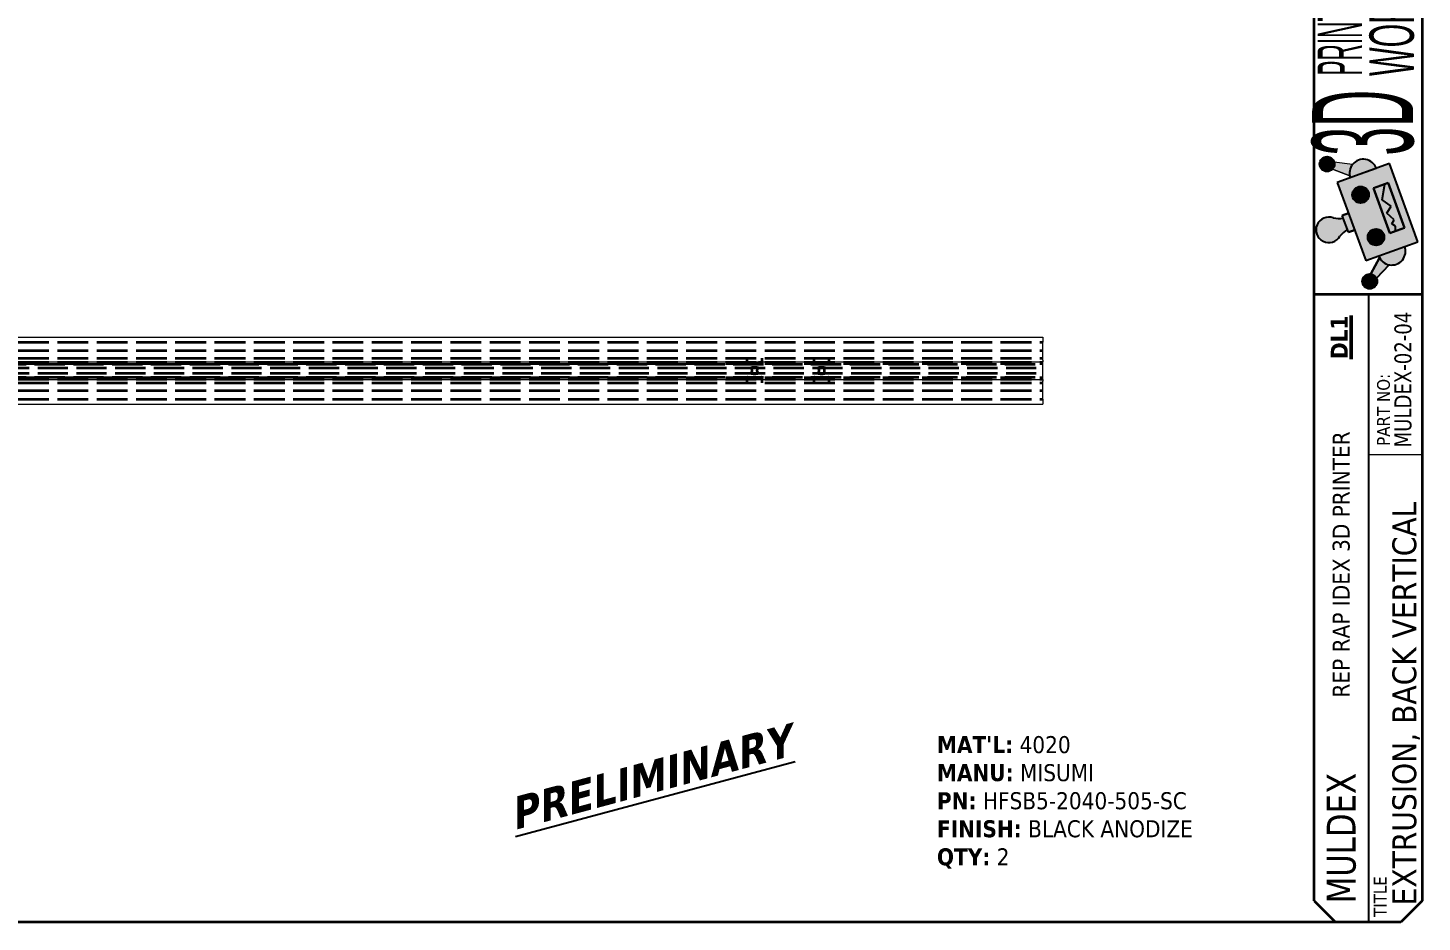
# Model space of a CAD drawing. Header units: inches. Extents: x 1 to 33.8, y 0.5 to 21.5.
# Drawn here: x 17.38 to 33.75, y 0.5 to 11 of the extents above; entities that cross this region are included whole.
import ezdxf

# ---------------------------------------------------------------- set-up
doc = ezdxf.new("R2010")
doc.units = ezdxf.units.IN
doc.header["$LTSCALE"] = 2
doc.header["$MEASUREMENT"] = 0
doc.linetypes.add('DASHED', pattern=[0.2067, 0.1654, -0.0413])
doc.layers.get('0').update_dxf_attribs({"lineweight": 25})
doc.layers.add('Hatch (ANSI)', color=9, linetype='Continuous', lineweight=18, true_color=0x808080)
doc.layers.add('Hidden (ANSI)', color=9, linetype='DASHED', lineweight=35, true_color=0x808080)
for name, color, linetype, lineweight in [('Symbol (ANSI)', 7, 'Continuous', 25), ('TITLE', 7, 'Continuous', 35), ('Title (ANSI)', 7, 'Continuous', 50), ('Title Text', 7, 'Continuous', 35), ('TITLE THIN', 7, 'Continuous', 25), ('Visible (ANSI)', 7, 'Continuous', 18)]:
    doc.layers.add(name, color=color, linetype=linetype, lineweight=lineweight)
doc.styles.add('Note Text (ANSI)', font='tahoma.ttf')
doc.styles.add('Text Style133', font='tahoma.ttf', dxfattribs={"width": 0.8999999761581421})
doc.styles.add('Text Style260', font='tahomabd.ttf', dxfattribs={"width": 0.8999999761581421})
doc.styles.add('Text Style71', font='tahoma.ttf')

# ---------------------------------------------------------------- blocks, each defined once
blk = doc.blocks.new('Borders B-Size')
at = {"layer": 'TITLE'}
for p, q in [((16.875, 10.625), (16.875, 0.3750000000000016)), ((16.875, 0.3750000000000021), (16.75, 0.2500000000000021)), ((16.75, 0.2500000000000021), (0.6249999999999993, 0.25))]:
    blk.add_line(p, q, dxfattribs=at)
blk = doc.blocks.new('Title Blocks 3DPW')
at = {"layer": 'Hatch (ANSI)', "true_color": 0xff0000}
h = blk.add_hatch(color=1, dxfattribs=at)
edge = h.paths.add_edge_path()
edge.add_arc((16.07116928812325, 4.736826005864963), 0.04390881593084733, 0, 360)
h = blk.add_hatch(color=1, dxfattribs=at)
edge = h.paths.add_edge_path()
edge.add_arc((16.2844687974179, 4.684091238952684), 0.08131262209382979, 19.99999999999659, 199.9999999999966)
edge.add_line((16.20805992645957, 4.656280684289962), (16.36087766837623, 4.711901793615398))
h = blk.add_hatch(color=1, dxfattribs=at)
edge = h.paths.add_edge_path()
edge.add_line((16.22135728745229, 4.735361891587832), (16.11374911073551, 4.747547144924953))
edge.add_arc((16.07116928812307, 4.73682600586502), 0.04390881593084733, -41.906600689566915, 14.132685650908513, ccw=False)
edge.add_line((16.10384774837997, 4.707498504237924), (16.20473686449058, 4.668136259057792))
edge.add_arc((16.2864696801587, 4.683596553872048), 0.0831821728063324, 141.5147691876351, 190.7113157737133, ccw=False)
for points in [[(16.60414987263619, 4.281259107896962), (16.43728653933456, 4.739712348278118), (16.13165105550127, 4.628470129627253), (16.2985143888029, 4.170016889246096)], [(16.42933941475884, 4.626251950689844), (16.34494828422678, 4.595536091140098), (16.44087099645197, 4.331990605288536), (16.52526212698404, 4.362706464838282)], [(16.19710147912807, 4.448646568618896), (16.16048932592362, 4.435320834640084), (16.19645181197166, 4.336514716275634), (16.23306396517611, 4.349840450254447)]]:
    blk.add_hatch(color=1, dxfattribs=at).paths.add_polyline_path(points)
h = blk.add_hatch(color=1, dxfattribs=at)
edge = h.paths.add_edge_path()
edge.add_arc((16.26831753599648, 4.556806110339328), 0.04878757325629731, 0, 360)
h = blk.add_hatch(color=1, dxfattribs=at)
edge = h.paths.add_edge_path()
edge.add_arc((16.14267535484472, 4.582090893914222), 0.1642514966295953, 257.6776180235324, 278.246366780819)
edge.add_line((16.16623392504392, 4.419537678273216), (16.19070721285135, 4.352297872642501))
edge.add_arc((16.27714749399113, 4.212631728063624), 0.1642514966295384, 121.7536332191748, 142.3223819764626)
edge.add_arc((16.08199969745246, 4.350805249759896), 0.07531078964894344, 70.10958165685128, 329.89041834315066, ccw=False)
h = blk.add_hatch(color=1, dxfattribs=at)
edge = h.paths.add_edge_path()
edge.add_arc((16.3589207418192, 4.307875848211184), 0.04878757325620475, 0, 360)
h = blk.add_hatch(color=1, dxfattribs=at)
edge = h.paths.add_edge_path()
edge.add_line((16.37999826317219, 4.186609523678034), (16.32801427989571, 4.09160602070098))
edge.add_arc((16.32183248167527, 4.048134541692332), 0.04390881593071746, 25.86731434900082, 81.9066006896428, ccw=False)
edge.add_line((16.36134193352588, 4.067291455089372), (16.43594204946795, 4.145795103390782))
edge.add_arc((16.45133213071954, 4.225637998571526), 0.08131262209382832, 208.6841299600188, 259.0897850786396, ccw=False)
h = blk.add_hatch(color=1, dxfattribs=at)
edge = h.paths.add_edge_path()
edge.add_arc((16.45133213071954, 4.225637998571525), 0.08131262209382834, 199.9999999999991, 379.9999999999991)
edge.add_line((16.52774100167785, 4.253448553234241), (16.37492325976121, 4.197827443908809))
h = blk.add_hatch(color=1, dxfattribs=at)
edge = h.paths.add_edge_path()
edge.add_arc((16.32183248167529, 4.048134541692375), 0.04390881593071747, 0, 360)
at = {"layer": 'TITLE'}
for p, q in [((15.99556226283551, 3.974009218613861), (15.99556226283552, 5.969860484856918)), ((15.99556226283551, 3.974009218613861), (16.62960035672963, 3.974009218613861)), ((15.99556226283553, 0.411509218613861), (15.99556226283551, 3.974009218613861)), ((15.99556226283553, 0.411509218613861), (16.12056226283552, 0.2865092186138612)), ((16.50460035672962, 0.2865092186138613), (16.12056226283552, 0.2865092186138612))]:
    blk.add_line(p, q, dxfattribs=at)
at = {"layer": 'Title (ANSI)', "lineweight": 18}
for p, q in [((16.20473686449058, 4.668136259057793), (16.10384774837997, 4.707498504237924)), ((16.22135728745229, 4.735361891587832), (16.11374911073551, 4.747547144924953)), ((16.20805992645957, 4.656280684289962), (16.36087766837622, 4.711901793615397)), ((16.23306396517611, 4.349840450254447), (16.19710147912807, 4.448646568618896)), ((16.19070721285135, 4.352297872642501), (16.16623392504392, 4.419537678273216)), ((16.37492325976121, 4.197827443908809), (16.52774100167785, 4.253448553234241)), ((16.31075124784156, 3.03199799928181), (16.62325124784156, 3.03199799928181))]:
    blk.add_line(p, q, dxfattribs=at)
at = {"layer": 'Title (ANSI)', "lineweight": 25}
for p, q in [((16.43728653933456, 4.739712348278118), (16.13165105550127, 4.628470129627253)), ((16.60414987263619, 4.281259107896962), (16.43728653933456, 4.739712348278118)), ((16.13165105550127, 4.628470129627253), (16.2985143888029, 4.170016889246096)), ((16.42933941475884, 4.626251950689844), (16.34494828422678, 4.595536091140098)), ((16.34494828422678, 4.595536091140098), (16.44087099645197, 4.331990605288536)), ((16.3948222063512, 4.527270644381609), (16.41042218640646, 4.619366642654762)), ((16.52526212698404, 4.362706464838282), (16.42933941475884, 4.626251950689844)), ((16.44707637540014, 4.490034838923044), (16.3948222063512, 4.527270644381609)), ((16.16048932592362, 4.435320834640084), (16.19710147912807, 4.448646568618896)), ((16.19645181197166, 4.336514716275634), (16.16048932592362, 4.435320834640084)), ((16.42330730515153, 4.449008478636783), (16.44707637540014, 4.490034838923044)), ((16.46567732066313, 4.409784611294619), (16.42330730515153, 4.449008478636783)), ((16.23306396517611, 4.349840450254447), (16.19645181197166, 4.336514716275634)), ((16.44087099645197, 4.331990605288536), (16.52526212698404, 4.362706464838282)), ((16.45170227678944, 4.385663129933261), (16.46567732066313, 4.409784611294619)), ((16.47377584616669, 4.372874566251167), (16.45170227678944, 4.385663129933261)), ((16.47287132171667, 4.343637771171725), (16.47377584616669, 4.372874566251167)), ((16.2985143888029, 4.170016889246096), (16.60414987263619, 4.281259107896962)), ((16.32801427989571, 4.09160602070098), (16.37999826317219, 4.186609523678034)), ((16.43594204946795, 4.145795103390782), (16.36134193352588, 4.067291455089372))]:
    blk.add_line(p, q, dxfattribs=at)
for centre, radius in [((16.07116928812325, 4.736826005864963), 0.04390881593084733), ((16.26831753599648, 4.556806110339328), 0.04878757325629731), ((16.3589207418192, 4.307875848211184), 0.04878757325620475), ((16.32183248167529, 4.048134541692375), 0.04390881593071747)]:
    blk.add_circle(centre, radius, dxfattribs=at)
for centre, radius, start, end in [((16.2844687974179, 4.684091238952684), 0.08131262209382978, 19.99999999999659, 200.0000000000028), ((16.08199969745246, 4.350805249759896), 0.07531078964894343, 70.10958165685129, 329.8904183431527), ((16.14267535484472, 4.582090893914222), 0.1642514966295952, 257.6776180235324, 278.246366780819), ((16.14267535484472, 4.582090893914096), 0.1642514966294677, 257.6776180235247, 278.2463667808274), ((16.27714749399113, 4.212631728063624), 0.1642514966295383, 121.7536332191738, 142.3223819764622), ((16.27714749399113, 4.212631728063633), 0.1642514966295541, 121.7536332191729, 142.3223819764631), ((16.45133213071954, 4.225637998571525), 0.08131262209382832, 199.9999999999987, 20.00000000000097)]:
    blk.add_arc(centre, radius, start, end, dxfattribs=at)
at = {"layer": 'Title (ANSI)', "lineweight": 18}
for centre, radius, start, end in [((16.07116928812307, 4.73682600586502), 0.04390881593084733, 318.0933993104331, 14.13268565090847), ((16.2864696801587, 4.683596553872048), 0.08318217280633239, 141.5147691876351, 190.7113157737133), ((16.45133213071954, 4.225637998571526), 0.08131262209382832, 208.6841299600179, 259.0897850786396), ((16.32183248167527, 4.048134541692332), 0.04390881593071747, 25.86731434900082, 81.9066006896464)]:
    blk.add_arc(centre, radius, start, end, dxfattribs=at)
at = {"layer": 'TITLE THIN'}
blk.add_line((16.3160416370931, 0.2865092186138611), (16.3160416370931, 3.974009218613861), dxfattribs=at)
at = {"layer": 'Visible (ANSI)', "lineweight": 18}
for p, q in [((16.10384774837997, 4.707498504237924), (16.20473686449058, 4.668136259057793)), ((16.22135728745229, 4.735361891587832), (16.11374911073551, 4.747547144924953)), ((16.13165105550127, 4.628470129627253), (16.2985143888029, 4.170016889246096)), ((16.16048932592362, 4.435320834640084), (16.19645181197166, 4.336514716275635))]:
    blk.add_line(p, q, dxfattribs=at)
at = {"layer": 'Visible (ANSI)', "lineweight": 25}
for p, q in [((16.43728653933456, 4.739712348278118), (16.13165105550127, 4.628470129627253)), ((16.60414987263619, 4.281259107896962), (16.43728653933456, 4.739712348278118)), ((16.34494828422678, 4.595536091140099), (16.42933941475884, 4.626251950689844)), ((16.44087099645198, 4.331990605288532), (16.34494828422678, 4.595536091140098)), ((16.3948222063512, 4.527270644381609), (16.41042218640646, 4.619366642654762)), ((16.42933941475884, 4.626251950689844), (16.52526212698404, 4.362706464838279)), ((16.44707637540014, 4.490034838923038), (16.39482220635121, 4.5272706443816)), ((16.19710147912807, 4.448646568618896), (16.16048932592362, 4.435320834640085)), ((16.42330730515153, 4.44900847863678), (16.44707637540014, 4.490034838923044)), ((16.46567732066313, 4.40978461129462), (16.42330730515154, 4.449008478636783)), ((16.19645181197166, 4.336514716275634), (16.23306396517611, 4.349840450254447)), ((16.52526212698404, 4.362706464838282), (16.44087099645197, 4.331990605288536)), ((16.45170227678944, 4.385663129933261), (16.46567732066313, 4.409784611294619)), ((16.4737758461667, 4.372874566251168), (16.45170227678944, 4.385663129933261)), ((16.47287132171667, 4.343637771171725), (16.47377584616669, 4.372874566251167)), ((16.14086534837718, 4.304889018287876), (16.14714861699705, 4.313025184649836)), ((16.2985143888029, 4.170016889246096), (16.60414987263619, 4.281259107896963)), ((16.37999826317219, 4.186609523678034), (16.32801427989571, 4.09160602070098)), ((16.36134193352588, 4.067291455089372), (16.43594204946795, 4.145795103390782))]:
    blk.add_line(p, q, dxfattribs=at)
for centre, radius in [((16.07116928812325, 4.736826005864963), 0.04390881593084733), ((16.26831753599648, 4.556806110339328), 0.04878757325629731), ((16.3589207418192, 4.307875848211184), 0.04878757325620475)]:
    blk.add_circle(centre, radius, dxfattribs=at)
at = {"layer": 'Visible (ANSI)', "lineweight": 18}
blk.add_circle((16.32183248167529, 4.048134541692375), 0.04390881593071747, dxfattribs=at)
at = {"layer": 'Visible (ANSI)', "lineweight": 25}
for centre, radius, start, end in [((16.28446879741791, 4.684091238952687), 0.08131262209383144, 19.9999999999975, 200.0000000000023), ((16.14267535484473, 4.582090893914163), 0.1642514966295343, 257.6776180235248, 278.2463667808191), ((16.27714749399113, 4.212631728063624), 0.1642514966295383, 121.7536332191738, 142.3223819764622), ((16.45133213071953, 4.225637998571525), 0.08131262209383101, 199.9999999999993, 19.99999999999937)]:
    blk.add_arc(centre, radius, start, end, dxfattribs=at)
at = {"layer": 'TITLE', "color": 7, "style": 'Text Style133', "width": 0.9}
blk.add_attdef('PART_NUMBER_001', (16.56688816874242, 3.073301468613359), '', height=0.1000000031914298, rotation=90, dxfattribs=at)
at = {"layer": 'TITLE', "color": 7, "style": 'Text Style71'}
blk.add_attdef('DESCRIPTION_001', (16.59502083967158, 0.3842650116181854), '', height=0.1399999997747226, rotation=89.99999999998299, dxfattribs=at)
at = {"layer": 'Title (ANSI)', "color": 156, "true_color": 0x07467a, "attachment_point": 1, "rotation": 90, "style": 'Note Text (ANSI)'}
for s, insert, char_height, width in [('\\fRavie|b0|i0;\\W0.51;\\H0.2610;WORLD', (16.32032026060453, 5.254130256618255), 0.2610000099722795, 2.760656313410054), ('\\fRavie|b0|i0;\\W0.38;\\H0.2610;PRINTING', (16.0163752699986, 5.256615040569998), 0.2610000099722795, 3.840913131700948), ('\\fRavie|b0|i0;\\W0.38;\\H0.5930;3D', (15.98375841229462, 4.787085645049777), 0.5929999933468075, 3.143674205359468)]:
    blk.add_mtext(s, dxfattribs=dict(at, insert=insert, char_height=char_height, width=width))
at = {"layer": 'Title (ANSI)', "char_height": 0.1000000031914298, "attachment_point": 1, "rotation": 90, "style": 'Note Text (ANSI)'}
for s, insert, width in [('\\fTahoma|b1|i0;\\H0.1000;\\LDL1', (16.09309585631992, 3.592187685372271), 0.7968435050454302), ('\\fTahoma|b0|i0;REP RAP IDEX 3D PRINTER', (16.10412690583796, 1.604858427684905), 2.56079622134258)]:
    blk.add_mtext(s, dxfattribs=dict(at, insert=insert, width=width))
at = {"layer": 'Title (ANSI)', "color": 7, "insert": (16.3460416370931, 0.3165092186138636), "char_height": 0.07500000239357234, "width": 0.7971682617928834, "attachment_point": 1, "rotation": 89.999999999983, "style": 'Note Text (ANSI)'}
blk.add_mtext('\\fTahoma|b0|i0;\\H0.0750;TITLE', dxfattribs=at)
at = {"layer": 'Title (ANSI)', "color": 7, "style": 'Text Style260', "width": 0.9}
blk.add_attdef('CUSTOMER_001', (16.23920807644805, 0.3972007583186815), '', height=0.1700000030787911, rotation=90, dxfattribs=at)
at = {"layer": 'Title Text', "insert": (16.36508623740057, 3.082428399671727), "char_height": 0.07500000239357234, "width": 0.853599556633775, "attachment_point": 1, "rotation": 90, "style": 'Note Text (ANSI)'}
blk.add_mtext('\\fTahoma|b0|i0;\\H0.0750;PART NO:', dxfattribs=at)

msp = doc.modelspace()

# ---------------------------------------------------------------- linework, layer by layer
at = {"layer": 'Hidden (ANSI)', "ltscale": 1.09303617477417}
for p, q in [((9.413445979219162, 7.310922741013735), (29.29533574299869, 7.310922741013735)), ((9.413445979219162, 7.212300693769611), (29.29533574299869, 7.212300693769611)), ((9.413445979219162, 7.120174709517706), (29.29533574299869, 7.120174709517706)), ((9.413445979219162, 7.076080730358212), (29.29533574299869, 7.076080730358212)), ((9.413445979219162, 7.05877707172246), (29.29533574299869, 7.05877707172246)), ((9.413445979219162, 6.89377707172246), (29.29533574299869, 6.89377707172246)), ((9.413445979219162, 6.876473413086671), (29.29533574299869, 6.876473413086671)), ((9.413445979219162, 6.832379433927158), (29.29533574299869, 6.832379433927158)), ((9.413445979219162, 6.740253449675122), (29.29533574299869, 6.740253449675122)), ((9.413445979219162, 6.641631402431058), (29.29533574299869, 6.641631402431058))]:
    msp.add_line(p, q, dxfattribs=at)
at = {"layer": 'Hidden (ANSI)', "ltscale": 1.075914978981018}
for p, q in [((10.61443932371735, 7.052463430235153), (29.29533574299869, 7.052463430235153)), ((10.61443932371735, 6.900090713209749), (29.29533574299869, 6.900090713209749))]:
    msp.add_line(p, q, dxfattribs=at)
at = {"layer": 'Hidden (ANSI)', "ltscale": 0.05837193503975868}
for p, q in [((25.82092629356827, 7.058777071722695), (25.82092629356827, 7.120174709517969)), ((25.99809164789898, 7.058777071722695), (25.99809164789898, 7.120174709517969)), ((26.60832786837143, 7.058777071722695), (26.60832786837143, 7.120174709517969)), ((26.78549322270213, 7.058777071722695), (26.78549322270213, 7.120174709517969)), ((25.82092629356827, 6.832379433927418), (25.82092629356827, 6.893777071722694)), ((25.99809164789898, 6.832379433927418), (25.99809164789898, 6.893777071722694)), ((26.60832786837143, 6.832379433927418), (26.60832786837143, 6.893777071722694)), ((26.78549322270213, 6.832379433927418), (26.78549322270213, 6.893777071722694))]:
    msp.add_line(p, q, dxfattribs=at)
at = {"layer": 'Hidden (ANSI)', "ltscale": 1.072908163070679}
for p, q in [((10.66664635542879, 7.007929698415559), (29.29533574299869, 7.007929698415559)), ((10.66664635542879, 6.944624445029316), (29.29533574299869, 6.944624445029316))]:
    msp.add_line(p, q, dxfattribs=at)
at = {"layer": 'Hidden (ANSI)', "ltscale": 0.05744509026408195}
for centre, radius, start, end in [((25.90950897073363, 7.150663166598322), 0.08858267716538744, 250.8041825902795, 289.1958174097205), ((26.69691054553678, 7.150663166598317), 0.08858267716538744, 250.804182590272, 289.195817409728), ((25.90950897073363, 6.801890976847073), 0.08858267716535433, 70.80418259026786, 109.1958174097321), ((26.69691054553678, 6.801890976847078), 0.08858267716535433, 70.80418259026042, 109.1958174097396)]:
    msp.add_arc(centre, radius, start, end, dxfattribs=at)
at = {"layer": 'Hidden (ANSI)', "ltscale": 0.0314885750412941}
for points, knots in [([(25.82092629356827, 7.058777071722695), (25.82092629356827, 7.058777071722632), (25.821466409673, 7.058197980186265), (25.82352203502785, 7.055984453454029), (25.82496474320857, 7.054428673617011), (25.82677444397929, 7.052463430235386)], [0.3597584368583912, 0.3597584368583912, 0.3597584368606468, 0.3597584368606468, 0.4024223725365897, 0.4024223725365897, 0.4420487791017228, 0.4420487791017228, 0.4420487791017228, 0.4420487791017228]), ([(25.99224349748797, 7.052463430235386), (25.99405319825869, 7.054428673617013), (25.99549590643941, 7.055984453454031), (25.99755153179425, 7.058197980186266), (25.99809164789898, 7.058777071722632), (25.99809164789898, 7.058777071722695)], [0.9969849683182579, 0.9969849683182579, 0.9969849683182579, 0.9969849683182579, 1.036611374883397, 1.036611374883397, 1.079275310559338, 1.079275310559338, 1.079275310561596, 1.079275310561596]), ([(26.60832786837143, 7.058777071722695), (26.60832786837143, 7.058777071722632), (26.60886798447616, 7.058197980186266), (26.610923609831, 7.055984453454029), (26.61236631801172, 7.054428673617011), (26.61417601878244, 7.052463430235386)], [0.3597584368584019, 0.3597584368584019, 0.3597584368606645, 0.3597584368606645, 0.4024223725365999, 0.4024223725365999, 0.4420487791017345, 0.4420487791017345, 0.4420487791017345, 0.4420487791017345]), ([(26.77964507229112, 7.052463430235386), (26.78145477306184, 7.054428673617011), (26.78289748124256, 7.055984453454029), (26.7849531065974, 7.058197980186265), (26.78549322270213, 7.058777071722632), (26.78549322270213, 7.058777071722695)], [0.9969849683182511, 0.9969849683182511, 0.9969849683182511, 0.9969849683182511, 1.036611374883388, 1.036611374883388, 1.079275310559323, 1.079275310559323, 1.079275310561586, 1.079275310561586]), ([(25.82677444397929, 6.900090713209984), (25.82496474320856, 6.898125469828358), (25.82352203502785, 6.896569689991339), (25.821466409673, 6.894356163259112), (25.82092629356827, 6.893777071722755), (25.82092629356827, 6.893777071722694)], [0.9969849683183014, 0.9969849683183014, 0.9969849683183014, 0.9969849683183014, 1.036611374883501, 1.036611374883501, 1.079275310559367, 1.079275310559367, 1.079275310561622, 1.079275310561622]), ([(25.99809164789898, 6.893777071722694), (25.99809164789898, 6.893777071722755), (25.99755153179425, 6.894356163259112), (25.99549590643941, 6.896569689991339), (25.9940531982587, 6.898125469828358), (25.99224349748797, 6.900090713209984)], [0.3597584368583541, 0.3597584368583541, 0.3597584368606101, 0.3597584368606101, 0.4024223725364743, 0.4024223725364743, 0.4420487791016784, 0.4420487791016784, 0.4420487791016784, 0.4420487791016784]), ([(26.61417601878244, 6.900090713209984), (26.61236631801171, 6.898125469828358), (26.610923609831, 6.896569689991339), (26.60886798447616, 6.894356163259112), (26.60832786837143, 6.893777071722755), (26.60832786837143, 6.893777071722694)], [0.9969849683182923, 0.9969849683182923, 0.9969849683182923, 0.9969849683182923, 1.036611374883493, 1.036611374883493, 1.079275310559351, 1.079275310559351, 1.079275310561612, 1.079275310561612]), ([(26.78549322270213, 6.893777071722694), (26.78549322270213, 6.893777071722753), (26.7849531065974, 6.894356163259112), (26.78289748124256, 6.896569689991339), (26.78145477306185, 6.898125469828358), (26.77964507229112, 6.900090713209984)], [0.3597584368583646, 0.3597584368583646, 0.3597584368606269, 0.3597584368606269, 0.4024223725364841, 0.4024223725364841, 0.4420487791016882, 0.4420487791016882, 0.4420487791016882, 0.4420487791016882])]:
    msp.add_open_spline(points, degree=3, knots=knots, dxfattribs=at)
at = {"layer": 'Hidden (ANSI)', "ltscale": 0.08442084491252899}
for points, knots in [([(25.82677444397929, 7.052463430235386), (25.82692101548234, 7.054028534829542), (25.82711821021013, 7.055570926818441), (25.82801260090466, 7.060864947932014), (25.82903291048722, 7.064285093631608), (25.83159680093722, 7.069423665940266), (25.83347608112331, 7.071724094825644), (25.83891220683342, 7.075661883503217), (25.84423467324423, 7.076407158057698), (25.85750904192007, 7.075110198347886), (25.86708761326148, 7.071688382176021), (25.87832669653187, 7.067725353068314), (25.87935204863977, 7.067364649959838), (25.88038318965362, 7.067005653066858)], [0.6425467855481413, 0.6425467855481413, 0.6425467855481413, 0.6425467855481413, 0.6543013477794264, 0.6543013477794264, 0.6844451723381223, 0.6844451723381223, 0.712844681607465, 0.712844681607465, 0.7658595063678484, 0.7658595063678484, 0.8510478955994691, 0.8510478955994691, 0.859541445649743, 0.859541445649743, 0.859541445649743, 0.859541445649743]), ([(25.93863475181363, 7.067005653066858), (25.93966589282748, 7.067364649959835), (25.94069124493539, 7.06772535306831), (25.95193032820577, 7.071688382176015), (25.96150889954718, 7.075110198347884), (25.97478326822301, 7.076407158057698), (25.98010573463382, 7.075661883503217), (25.98554186034393, 7.071724094825644), (25.98742114053003, 7.069423665940264), (25.98998503098003, 7.064285093631608), (25.9910053405626, 7.060864947932017), (25.99189973125713, 7.055570926818441), (25.99209692598491, 7.054028534829544), (25.99224349748797, 7.052463430235386)], [1.012931124012479, 1.012931124012479, 1.012931124012479, 1.012931124012479, 1.021424674062714, 1.021424674062714, 1.106613063294338, 1.106613063294338, 1.159627888054725, 1.159627888054725, 1.188027397324071, 1.188027397324071, 1.218171221882768, 1.218171221882768, 1.229925784114057, 1.229925784114057, 1.229925784114057, 1.229925784114057]), ([(26.61417601878244, 7.052463430235386), (26.61432259028549, 7.054028534829544), (26.61451978501328, 7.055570926818441), (26.61541417570781, 7.060864947932017), (26.61643448529039, 7.064285093631606), (26.61899837574039, 7.069423665940263), (26.62087765592648, 7.07172409482564), (26.62631378163659, 7.075661883503216), (26.63163624804741, 7.076407158057698), (26.64491061672323, 7.075110198347887), (26.65448918806463, 7.071688382176016), (26.66572827133502, 7.067725353068313), (26.66675362344292, 7.067364649959837), (26.66778476445677, 7.067005653066858)], [0.642546785548126, 0.642546785548126, 0.642546785548126, 0.642546785548126, 0.6543013477794133, 0.6543013477794133, 0.6844451723381066, 0.6844451723381066, 0.7128446816074528, 0.7128446816074528, 0.7658595063678386, 0.7658595063678386, 0.8510478955994067, 0.8510478955994067, 0.8595414456496542, 0.8595414456496542, 0.8595414456496542, 0.8595414456496542]), ([(26.72603632661679, 7.067005653066858), (26.72706746763063, 7.067364649959832), (26.72809281973853, 7.067725353068305), (26.73933190300891, 7.071688382176008), (26.74891047435032, 7.075110198347883), (26.76218484302617, 7.076407158057698), (26.76750730943699, 7.075661883503219), (26.7729434351471, 7.071724094825647), (26.77482271533318, 7.069423665940266), (26.77738660578317, 7.064285093631611), (26.77840691536575, 7.06086494793202), (26.77930130606029, 7.055570926818444), (26.77949850078807, 7.054028534829544), (26.77964507229112, 7.052463430235386)], [1.012931124012473, 1.012931124012473, 1.012931124012473, 1.012931124012473, 1.021424674062633, 1.021424674062633, 1.106613063294292, 1.106613063294292, 1.159627888054718, 1.159627888054718, 1.188027397324038, 1.188027397324038, 1.218171221882741, 1.218171221882741, 1.229925784114038, 1.229925784114038, 1.229925784114038, 1.229925784114038]), ([(25.88038318965362, 6.885548490378481), (25.87935204863977, 6.885189493485503), (25.87832669653187, 6.884828790377022), (25.86708761326148, 6.88086576126932), (25.85750904192007, 6.877443945097458), (25.84423467324423, 6.876146985387652), (25.83891220683342, 6.876892259942138), (25.83347608112331, 6.880830048619715), (25.83159680093724, 6.883130477505097), (25.82903291048724, 6.888269049813757), (25.82801260090466, 6.891689195513347), (25.82711821021013, 6.896983216626927), (25.82692101548234, 6.898525608615826), (25.82677444397929, 6.900090713209984)], [0.3887736007917348, 0.3887736007917348, 0.3887736007917348, 0.3887736007917348, 0.3972671508420108, 0.3972671508420108, 0.4824555400736316, 0.4824555400736316, 0.5354703648340151, 0.5354703648340151, 0.5638698741033352, 0.5638698741033352, 0.5940136986620351, 0.5940136986620351, 0.6057682608933327, 0.6057682608933327, 0.6057682608933327, 0.6057682608933327]), ([(25.99224349748797, 6.900090713209984), (25.99209692598492, 6.898525608615826), (25.99189973125713, 6.896983216626929), (25.99100534056261, 6.891689195513352), (25.98998503098005, 6.888269049813757), (25.98742114053005, 6.883130477505095), (25.98554186034393, 6.880830048619718), (25.98010573463382, 6.876892259942138), (25.97478326822301, 6.876146985387652), (25.96150889954718, 6.877443945097459), (25.95193032820577, 6.880865761269326), (25.94069124493538, 6.884828790377027), (25.93966589282748, 6.885189493485504), (25.93863475181363, 6.885548490378481)], [0.01838926232740236, 0.01838926232740236, 0.01838926232740236, 0.01838926232740236, 0.03014382455869278, 0.03014382455869278, 0.06028764911738556, 0.06028764911738556, 0.08868715838675487, 0.08868715838675487, 0.1417019831471421, 0.1417019831471421, 0.2268903723787661, 0.2268903723787661, 0.2353839224290065, 0.2353839224290065, 0.2353839224290065, 0.2353839224290065]), ([(26.66778476445677, 6.885548490378481), (26.66675362344291, 6.885189493485503), (26.66572827133501, 6.884828790377023), (26.65448918806462, 6.880865761269321), (26.64491061672322, 6.877443945097459), (26.63163624804738, 6.876146985387652), (26.62631378163657, 6.876892259942138), (26.62087765592646, 6.880830048619715), (26.61899837574039, 6.883130477505097), (26.61643448529039, 6.888269049813757), (26.61541417570781, 6.891689195513347), (26.61451978501328, 6.896983216626927), (26.61432259028549, 6.898525608615826), (26.61417601878244, 6.900090713209984)], [0.3887736007917793, 0.3887736007917793, 0.3887736007917793, 0.3887736007917793, 0.3972671508420391, 0.3972671508420391, 0.4824555400736631, 0.4824555400736631, 0.5354703648340479, 0.5354703648340479, 0.5638698741033683, 0.5638698741033683, 0.5940136986620682, 0.5940136986620682, 0.6057682608933663, 0.6057682608933663, 0.6057682608933663, 0.6057682608933663]), ([(26.77964507229112, 6.900090713209984), (26.77949850078807, 6.898525608615826), (26.77930130606028, 6.896983216626927), (26.77840691536575, 6.89168919551335), (26.7773866057832, 6.888269049813755), (26.7748227153332, 6.883130477505095), (26.7729434351471, 6.880830048619715), (26.76750730943699, 6.876892259942137), (26.76218484302617, 6.876146985387652), (26.74891047435032, 6.877443945097459), (26.73933190300892, 6.880865761269327), (26.72809281973854, 6.884828790377028), (26.72706746763064, 6.885189493485504), (26.72603632661679, 6.885548490378481)], [0.01838926232740028, 0.01838926232740028, 0.01838926232740028, 0.01838926232740028, 0.03014382455869638, 0.03014382455869638, 0.06028764911739276, 0.06028764911739276, 0.08868715838673526, 0.08868715838673526, 0.1417019831471592, 0.1417019831471592, 0.2268903723787871, 0.2268903723787871, 0.2353839224290009, 0.2353839224290009, 0.2353839224290009, 0.2353839224290009])]:
    msp.add_open_spline(points, degree=3, knots=knots, dxfattribs=at)
at = {"layer": 'Hidden (ANSI)', "ltscale": 0.09111358225345612}
for points, knots in [([(25.95470332293047, 7.007929698415793), (25.94980857248793, 7.00864045470366), (25.94456901945925, 7.009694065927138), (25.92953811575989, 7.012559410719928), (25.91928655646957, 7.014162531262451), (25.89973138499768, 7.014162531262449), (25.88947982570735, 7.012559410719923), (25.874448922008, 7.009694065927137), (25.86920936897933, 7.008640454703658), (25.86431461853679, 7.007929698415793)], [0.1685738344507648, 0.1685738344507648, 0.1685738344507648, 0.1685738344507648, 0.210709023241496, 0.210709023241496, 0.2852142265493929, 0.2852142265493929, 0.3597194298572899, 0.3597194298572899, 0.4018546186479857, 0.4018546186479857, 0.4018546186479857, 0.4018546186479857]), ([(25.86431461853679, 6.944624445029549), (25.86920936897933, 6.943913688741679), (25.874448922008, 6.942860077518201), (25.88947982570736, 6.93999473272541), (25.89973138499768, 6.938391612182885), (25.91928655646957, 6.938391612182883), (25.92953811575989, 6.939994732725409), (25.94456901945925, 6.942860077518199), (25.94980857248792, 6.943913688741679), (25.95470332293047, 6.944624445029549)], [0.7390022875495068, 0.7390022875495068, 0.7390022875495068, 0.7390022875495068, 0.7811374763402232, 0.7811374763402232, 0.8556426796480935, 0.8556426796480935, 0.9301478829559906, 0.9301478829559906, 0.9722830717467233, 0.9722830717467233, 0.9722830717467233, 0.9722830717467233]), ([(26.74210489773362, 7.007929698415793), (26.73721014729108, 7.008640454703662), (26.7319705942624, 7.00969406592714), (26.71693969056303, 7.012559410719932), (26.7066881312727, 7.014162531262454), (26.68713295980081, 7.014162531262449), (26.6768814005105, 7.012559410719925), (26.66185049681115, 7.009694065927137), (26.65661094378247, 7.00864045470366), (26.65171619333994, 7.007929698415793)], [0.1685738344507453, 0.1685738344507453, 0.1685738344507453, 0.1685738344507453, 0.2107090232415217, 0.2107090232415217, 0.2852142265494466, 0.2852142265494466, 0.3597194298573183, 0.3597194298573183, 0.4018546186480004, 0.4018546186480004, 0.4018546186480004, 0.4018546186480004]), ([(26.65171619333994, 6.944624445029549), (26.65661094378248, 6.943913688741678), (26.66185049681116, 6.942860077518199), (26.67688140051052, 6.939994732725406), (26.68713295980085, 6.938391612182881), (26.70668813127273, 6.938391612182883), (26.71693969056306, 6.939994732725409), (26.73197059426241, 6.942860077518201), (26.73721014729108, 6.943913688741679), (26.74210489773362, 6.944624445029549)], [0.7390022875495036, 0.7390022875495036, 0.7390022875495036, 0.7390022875495036, 0.7811374763402628, 0.7811374763402628, 0.8556426796481611, 0.8556426796481611, 0.9301478829560328, 0.9301478829560328, 0.9722830717467473, 0.9722830717467473, 0.9722830717467473, 0.9722830717467473])]:
    msp.add_open_spline(points, degree=3, knots=knots, dxfattribs=at)
at = {"layer": 'Hidden (ANSI)', "ltscale": 0.06744103878736496}
for points, knots in [([(25.86431461853679, 7.007929698415793), (25.86761172412331, 7.003222014830677), (25.87066752623653, 6.998375433644432), (25.87550189144381, 6.988007235284683), (25.87725000773218, 6.982481228354519), (25.87725000773218, 6.970072915090807), (25.87550189144381, 6.964546908160634), (25.87066752623652, 6.954178709800891), (25.8676117241233, 6.949332128614652), (25.86431461853679, 6.944624445029549)], [0.6265559592799438, 0.6265559592799438, 0.6265559592799438, 0.6265559592799438, 0.6722412001752894, 0.6722412001752894, 0.7195168737099942, 0.7195168737099942, 0.7667925472447801, 0.7667925472447801, 0.8124777881400389, 0.8124777881400389, 0.8124777881400389, 0.8124777881400389]), ([(25.95470332293047, 6.944624445029549), (25.95140621734396, 6.949332128614652), (25.94835041523074, 6.954178709800888), (25.94351605002345, 6.964546908160631), (25.94176793373508, 6.970072915090805), (25.94176793373508, 6.982481228354519), (25.94351605002345, 6.98800723528468), (25.94835041523073, 6.998375433644429), (25.95140621734395, 7.003222014830677), (25.95470332293047, 7.007929698415793)], [0.6265559592799274, 0.6265559592799274, 0.6265559592799274, 0.6265559592799274, 0.6722412001751894, 0.6722412001751894, 0.7195168737099753, 0.7195168737099753, 0.76679254724468, 0.76679254724468, 0.812477788140015, 0.812477788140015, 0.812477788140015, 0.812477788140015]), ([(26.65171619333994, 7.007929698415793), (26.65501329892645, 7.003222014830681), (26.65806910103968, 6.998375433644434), (26.66290346624696, 6.988007235284686), (26.66465158253532, 6.982481228354517), (26.66465158253532, 6.970072915090807), (26.66290346624695, 6.964546908160632), (26.65806910103966, 6.954178709800889), (26.65501329892644, 6.949332128614652), (26.65171619333994, 6.944624445029549)], [0.6265559592799752, 0.6265559592799752, 0.6265559592799752, 0.6265559592799752, 0.6722412001752911, 0.6722412001752911, 0.7195168737099937, 0.7195168737099937, 0.7667925472447776, 0.7667925472447776, 0.8124777881400399, 0.8124777881400399, 0.8124777881400399, 0.8124777881400399]), ([(26.74210489773362, 6.944624445029549), (26.73880779214711, 6.949332128614652), (26.7357519900339, 6.954178709800891), (26.73091762482661, 6.964546908160634), (26.72916950853824, 6.970072915090807), (26.72916950853824, 6.982481228354517), (26.7309176248266, 6.988007235284683), (26.73575199003388, 6.998375433644431), (26.73880779214711, 7.003222014830677), (26.74210489773362, 7.007929698415793)], [0.626555959279935, 0.626555959279935, 0.626555959279935, 0.626555959279935, 0.6722412001751912, 0.6722412001751912, 0.7195168737099751, 0.7195168737099751, 0.7667925472446777, 0.7667925472446777, 0.8124777881400195, 0.8124777881400195, 0.8124777881400195, 0.8124777881400195])]:
    msp.add_open_spline(points, degree=3, knots=knots, dxfattribs=at)
at = {"layer": 'Visible (ANSI)'}
for p, q in [((9.413445979219162, 7.369977859123935), (29.29533574299869, 7.369977859123935)), ((29.29533574299869, 7.369977859123935), (29.29533574299869, 7.310922741013681)), ((29.29533574299869, 7.099820378808957), (29.29533574299869, 7.310922741013681)), ((9.413445979219162, 7.079820378808963), (29.29533574299869, 7.079820378808963)), ((29.29533574299869, 7.099820378808957), (29.29533574299869, 7.079820378808963)), ((29.29533574299869, 7.070132163790711), (29.29533574299869, 7.07982037880903)), ((29.29533574299869, 6.882421979654124), (29.29533574299869, 7.070132163790711)), ((29.29533574299869, 6.872733764635802), (29.29533574299869, 6.882421979654124)), ((9.413445979219162, 6.872733764635734), (29.29533574299869, 6.872733764635734)), ((29.29533574299869, 6.872733764635734), (29.29533574299869, 6.85273376463573)), ((29.29533574299869, 6.641631402431004), (29.29533574299869, 6.85273376463573)), ((9.413445979219162, 6.582576284320786), (29.29533574299869, 6.582576284320786)), ((29.29533574299869, 6.641631402431004), (29.29533574299869, 6.582576284320786))]:
    msp.add_line(p, q, dxfattribs=at)

# ---------------------------------------------------------------- block references
at = {"xscale": 2, "yscale": 2, "zscale": 2}
msp.add_blockref('Borders B-Size', (0, 0), dxfattribs=at)
msp.add_blockref('Title Blocks 3DPW', (0.4907992865407513, -0.07301843722772211), dxfattribs=at).add_auto_attribs({'PART_NUMBER_001': 'MULDEX-02-04', 'DESCRIPTION_001': 'EXTRUSION, BACK VERTICAL', 'CUSTOMER_001': 'MULDEX'})

# ---------------------------------------------------------------- texts
at = {"layer": 'Symbol (ANSI)', "color": 1, "true_color": 0xff0000, "insert": (24.62767494234989, 2.381409291452893), "char_height": 0.3759999913493479, "width": 5.590557742393489, "attachment_point": 2, "rotation": 14.999999999999996, "style": 'Note Text (ANSI)'}
msp.add_mtext('\\fTahoma|b1|i1;\\H0.3760;\\LPRELIMINARY      \\l\\fTahoma|b1|i0;\\H0.3760;\\L  ', dxfattribs=at)
at = {"layer": 'Symbol (ANSI)', "insert": (28.05164402655783, 2.684233742705713), "char_height": 0.2000000063828596, "width": 3.796660937783868, "attachment_point": 1, "line_spacing_factor": 0.9878842830657959, "style": 'Note Text (ANSI)'}
msp.add_mtext("\\fTahoma|b1|i0;\\H0.2000;MAT'L:\\fTahoma|b0|i0;\\H0.2000; 4020\\P\\fTahoma|b1|i0;\\H0.2000;MANU:\\fTahoma|b0|i0;\\H0.2000; MISUMI\\P\\fTahoma|b1|i0;\\H0.2000;PN:\\fTahoma|b0|i0;\\H0.2000; HFSB5-2040-505-SC\\P\\fTahoma|b1|i0;\\H0.2000;FINISH:\\fTahoma|b0|i0;\\H0.2000; BLACK ANODIZE\\P\\fTahoma|b1|i0;\\H0.2000;QTY:\\fTahoma|b0|i0;\\H0.2000; 2", dxfattribs=at)

doc.saveas('drawing.dxf')
